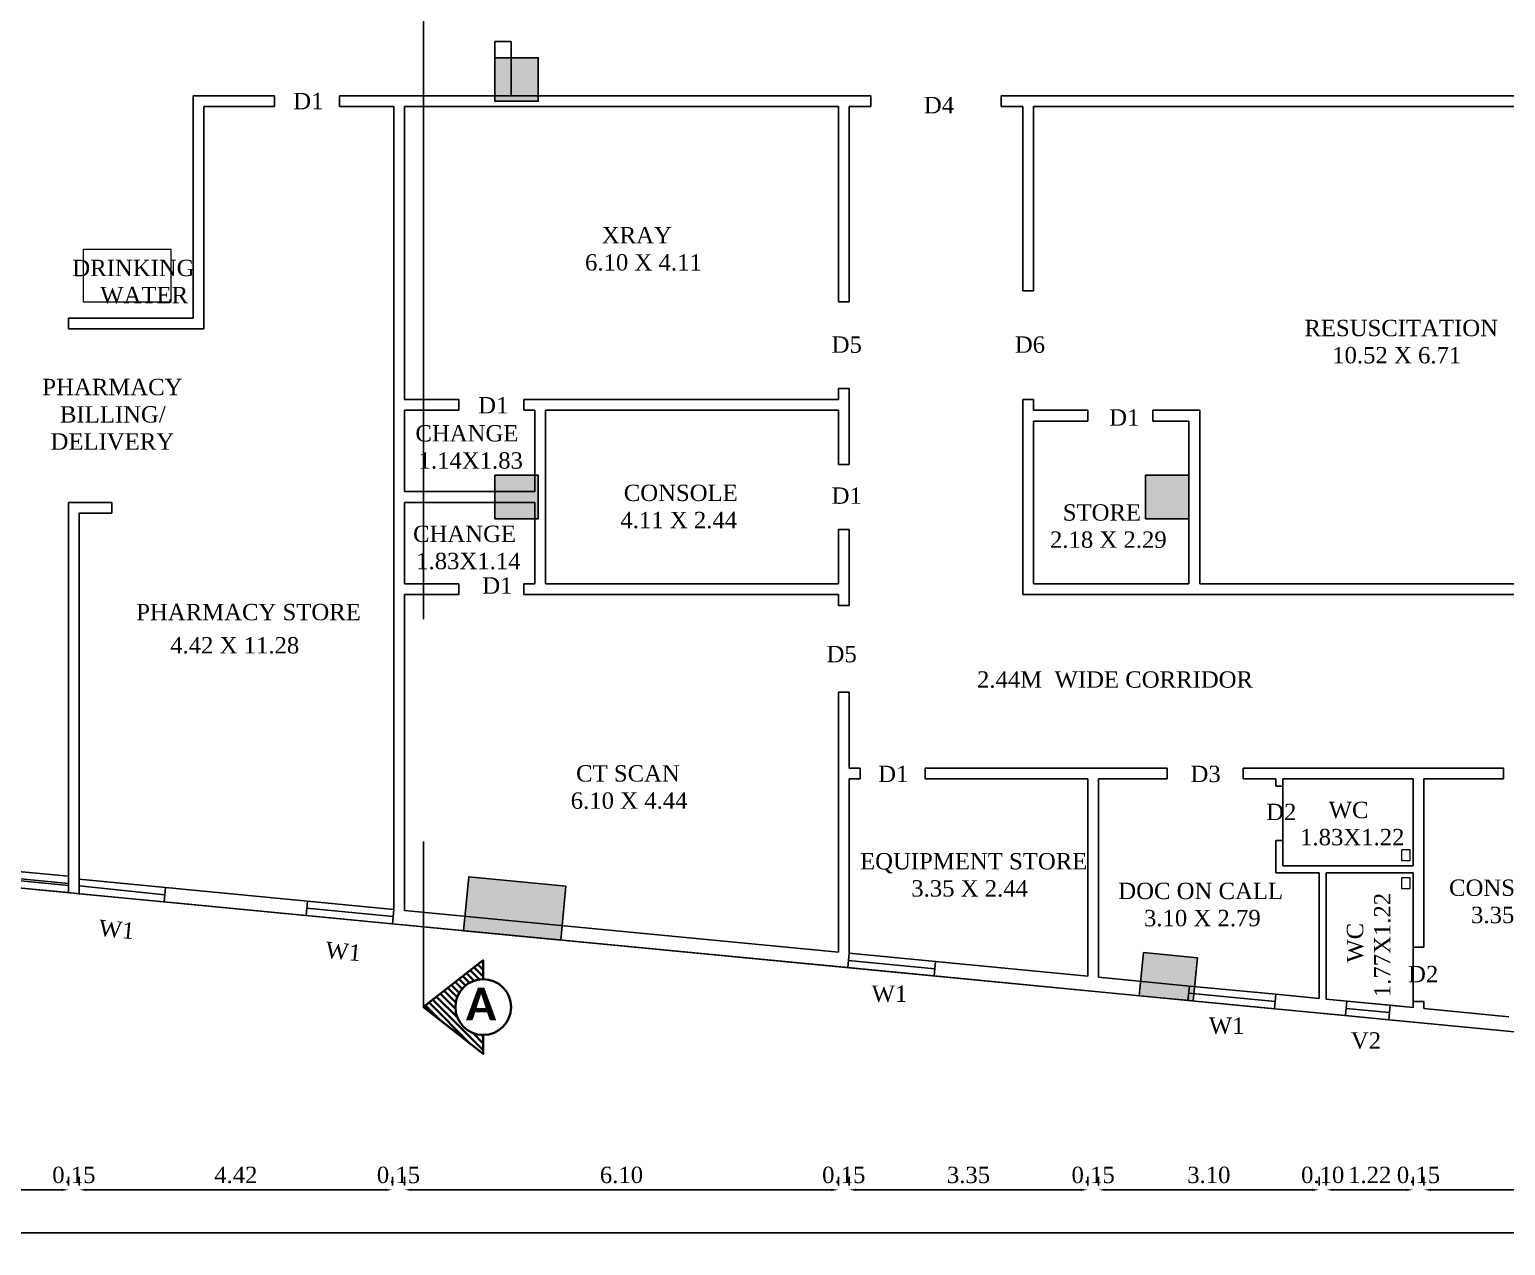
# Model space of a CAD drawing. Header units: metres. Extents: x 2754 to 3501, y 1112 to 1514.
# Drawn here: x 3029.8 to 3050.54, y 1441.48 to 1458.57 of the extents above; entities that cross this region are included whole.
import ezdxf
from ezdxf.enums import TextEntityAlignment as Align
from ezdxf.lldxf.tags import DXFTag

# ---------------------------------------------------------------- set-up
doc = ezdxf.new("R2010")
doc.units = ezdxf.units.M
doc.linetypes.add('CENTER2', pattern=[1.125, 0.75, -0.125, 0.125, -0.125])
doc.linetypes.add('CONTINULUS', pattern=[0])
for name, color, linetype in [('01-BRICK WALL', 1, 'Continuous'), ('AR-COLHATCH', 2, 'Continuous'), ('AR-COLUMN', 2, 'Continuous'), ('AR-DOOR', 2, 'Continuous'), ('AR-ELEVATION', 2, 'Continuous'), ('AR-HIDDEN', 2, 'DASHED'), ('AR-THIN', 8, 'Continuous'), ('AR-WALL', 7, 'Continuous'), ('BLK_1_FLR_0_BLT_UP_AREA', 12, 'Continuous'), ('BLK_1_FLR_0_WATER_CLOSET', 223, 'Continuous')]:
    doc.layers.add(name, color=color, linetype=linetype)
for name, color, linetype, lineweight in [('BLK_1_FLR_0_DRINKING_WATER', 7, 'Continuous', 5), ('BLK_1_FLR_0_WASH', 55, 'Continuous', 5), ('Wall', 4, 'Continuous', 35)]:
    doc.layers.add(name, color=color, linetype=linetype, lineweight=lineweight)
doc.styles.add('ANAND', font='times.ttf')
doc.styles.add('MtXpl_Calibri', font='calibrib.ttf')
tags = doc.linetypes.add('DASHED', pattern=[0.75, 0.5, -0.25]).pattern_tags.tags
tags[6:7] = [DXFTag(74, 4), DXFTag(75, 0), DXFTag(340, '0'), DXFTag(46, 1.0), DXFTag(50, 0.0), DXFTag(44, 0.0), DXFTag(45, 0.0)]
tags[4:5] = [DXFTag(74, 4), DXFTag(75, 0), DXFTag(340, '0'), DXFTag(46, 1.0), DXFTag(50, 0.0), DXFTag(44, 0.0), DXFTag(45, 0.0)]
doc.dimstyles.new('V1', dxfattribs={"dimtxt": 0.23, "dimasz": 0.1, "dimexe": 0.18, "dimexo": 0.0625, "dimgap": 0.09, "dimtad": 1, "dimzin": 0, "dimdsep": 46, "dimtxsty": 'ANAND', "dimcen": 0.09, "dimadec": 0, "dimazin": 0, "dimtfac": 1, "dimtix": 1, "dimtofl": 0, "dimtmove": 2, "dimatfit": 0, "dimfxl": 0, "dimtolj": 1, "dimtzin": 0, "dimarcsym": 0})

# ---------------------------------------------------------------- blocks, each defined once
blk = doc.blocks.new('cOLUMN')
at = {"layer": 'AR-COLHATCH'}
h = blk.add_hatch(color=256, dxfattribs=at)
h.dxf.hatch_style = 1
h.paths.add_polyline_path([(24, 24), (0, 24), (0, 0), (24, 0)])
at = {"layer": 'AR-COLUMN'}
blk.add_lwpolyline([(0, 24), (24, 24), (24, 0), (0, 0)], close=True, dxfattribs=at)
blk = doc.blocks.new('HSUH')
at = {"layer": 'AR-COLHATCH'}
h = blk.add_hatch(color=256, dxfattribs=at)
h.dxf.hatch_style = 1
h.paths.add_polyline_path([(43950.19, -14818.87), (44003.94, -14824.04), (44001.07, -14853.9), (43947.32, -14848.73)])
h = blk.add_hatch(color=256, dxfattribs=at)
h.dxf.hatch_style = 1
h.paths.add_polyline_path([(44321.16, -14884.71), (44323.46, -14860.82), (44353.33, -14863.69), (44351.03, -14887.58)])
at = {"layer": 'AR-COLUMN'}
for points in [[(44003.94, -14824.04), (43950.19, -14818.87), (43947.32, -14848.73), (44001.07, -14853.9)], [(44323.46, -14860.82), (44321.16, -14884.71), (44351.03, -14887.58), (44353.33, -14863.69)]]:
    blk.add_lwpolyline(points, close=True, dxfattribs=at)
for p in [(43964.67, -14389.77), (43964.67, -14620.77), (44324.67, -14620.77)]:
    blk.add_blockref('cOLUMN', p, dxfattribs=at)
blk = doc.blocks.new('*D712')
at = {"color": 0, "lineweight": -2}
for p, q in [((3049.399, 1442.323), (3049.399, 1442.441)), ((3052.751, 1442.323), (3052.751, 1442.441)), ((3052.651, 1442.261), (3049.499, 1442.261))]:
    blk.add_line(p, q, dxfattribs=at)
at = {"color": 0}
for points in [[(3049.499, 1442.277), (3049.499, 1442.244), (3049.399, 1442.261)], [(3052.651, 1442.277), (3052.651, 1442.244), (3052.751, 1442.261)]]:
    blk.add_solid(points, dxfattribs=at)
at = {"layer": 'Defpoints', "color": 0}
for p in [(3049.399, 1442.261), (3049.399, 1442.261), (3052.751, 1442.261)]:
    blk.add_point(p, dxfattribs=at)
at = {"color": 0, "insert": (3051.075, 1442.468), "char_height": 0.23, "attachment_point": 5, "style": 'ANAND'}
blk.add_mtext('\\A1;3.35', dxfattribs=at)
blk = doc.blocks.new('*D713')
at = {"color": 0, "lineweight": -2}
for p, q in [((3049.246, 1442.323), (3049.246, 1442.441)), ((3049.399, 1442.323), (3049.399, 1442.441)), ((3049.146, 1442.261), (3049.046, 1442.261)), ((3049.499, 1442.261), (3049.599, 1442.261))]:
    blk.add_line(p, q, dxfattribs=at)
at = {"color": 0}
for points in [[(3049.146, 1442.277), (3049.146, 1442.244), (3049.246, 1442.261)], [(3049.499, 1442.277), (3049.499, 1442.244), (3049.399, 1442.261)]]:
    blk.add_solid(points, dxfattribs=at)
at = {"layer": 'Defpoints', "color": 0}
for p in [(3049.246, 1442.261), (3049.246, 1442.261), (3049.399, 1442.261)]:
    blk.add_point(p, dxfattribs=at)
at = {"color": 0, "insert": (3049.322, 1442.468), "char_height": 0.23, "attachment_point": 5, "style": 'ANAND'}
blk.add_mtext('\\A1;0.15', dxfattribs=at)
blk = doc.blocks.new('*D714')
at = {"color": 0, "lineweight": -2}
for p, q in [((3048.027, 1442.323), (3048.027, 1442.441)), ((3049.246, 1442.323), (3049.246, 1442.441)), ((3049.146, 1442.261), (3048.127, 1442.261))]:
    blk.add_line(p, q, dxfattribs=at)
at = {"color": 0}
for points in [[(3048.127, 1442.277), (3048.127, 1442.244), (3048.027, 1442.261)], [(3049.146, 1442.277), (3049.146, 1442.244), (3049.246, 1442.261)]]:
    blk.add_solid(points, dxfattribs=at)
at = {"layer": 'Defpoints', "color": 0}
for p in [(3048.027, 1442.261), (3048.027, 1442.261), (3049.246, 1442.261)]:
    blk.add_point(p, dxfattribs=at)
at = {"color": 0, "insert": (3048.637, 1442.468), "char_height": 0.23, "attachment_point": 5, "style": 'ANAND'}
blk.add_mtext('\\A1;1.22', dxfattribs=at)
blk = doc.blocks.new('*D715')
at = {"color": 0, "lineweight": -2}
for p, q in [((3047.925, 1442.323), (3047.925, 1442.441)), ((3048.027, 1442.323), (3048.027, 1442.441)), ((3047.825, 1442.261), (3047.725, 1442.261)), ((3048.127, 1442.261), (3048.227, 1442.261))]:
    blk.add_line(p, q, dxfattribs=at)
at = {"color": 0}
for points in [[(3047.825, 1442.277), (3047.825, 1442.244), (3047.925, 1442.261)], [(3048.127, 1442.277), (3048.127, 1442.244), (3048.027, 1442.261)]]:
    blk.add_solid(points, dxfattribs=at)
at = {"layer": 'Defpoints', "color": 0}
for p in [(3047.925, 1442.261), (3047.925, 1442.261), (3048.027, 1442.261)]:
    blk.add_point(p, dxfattribs=at)
at = {"color": 0, "insert": (3047.976, 1442.468), "char_height": 0.23, "attachment_point": 5, "style": 'ANAND'}
blk.add_mtext('\\A1;0.10', dxfattribs=at)
blk = doc.blocks.new('*D716')
at = {"color": 0, "lineweight": -2}
for p, q in [((3044.827, 1442.323), (3044.827, 1442.441)), ((3047.925, 1442.323), (3047.925, 1442.441)), ((3047.825, 1442.261), (3044.927, 1442.261))]:
    blk.add_line(p, q, dxfattribs=at)
at = {"color": 0}
for points in [[(3044.927, 1442.277), (3044.927, 1442.244), (3044.827, 1442.261)], [(3047.825, 1442.277), (3047.825, 1442.244), (3047.925, 1442.261)]]:
    blk.add_solid(points, dxfattribs=at)
at = {"layer": 'Defpoints', "color": 0}
for p in [(3044.827, 1442.261), (3044.827, 1442.261), (3047.925, 1442.261)]:
    blk.add_point(p, dxfattribs=at)
at = {"color": 0, "insert": (3046.376, 1442.468), "char_height": 0.23, "attachment_point": 5, "style": 'ANAND'}
blk.add_mtext('\\A1;3.10', dxfattribs=at)
blk = doc.blocks.new('*D717')
at = {"color": 0, "lineweight": -2}
for p, q in [((3044.674, 1442.323), (3044.674, 1442.441)), ((3044.827, 1442.323), (3044.827, 1442.441)), ((3044.574, 1442.261), (3044.474, 1442.261)), ((3044.927, 1442.261), (3045.027, 1442.261))]:
    blk.add_line(p, q, dxfattribs=at)
at = {"color": 0}
for points in [[(3044.574, 1442.277), (3044.574, 1442.244), (3044.674, 1442.261)], [(3044.927, 1442.277), (3044.927, 1442.244), (3044.827, 1442.261)]]:
    blk.add_solid(points, dxfattribs=at)
at = {"layer": 'Defpoints', "color": 0}
for p in [(3044.674, 1442.261), (3044.674, 1442.261), (3044.827, 1442.261)]:
    blk.add_point(p, dxfattribs=at)
at = {"color": 0, "insert": (3044.75, 1442.468), "char_height": 0.23, "attachment_point": 5, "style": 'ANAND'}
blk.add_mtext('\\A1;0.15', dxfattribs=at)
blk = doc.blocks.new('*D718')
at = {"color": 0, "lineweight": -2}
for p, q in [((3041.321, 1442.323), (3041.321, 1442.441)), ((3044.674, 1442.323), (3044.674, 1442.441)), ((3044.574, 1442.261), (3041.421, 1442.261))]:
    blk.add_line(p, q, dxfattribs=at)
at = {"color": 0}
for points in [[(3041.421, 1442.277), (3041.421, 1442.244), (3041.321, 1442.261)], [(3044.574, 1442.277), (3044.574, 1442.244), (3044.674, 1442.261)]]:
    blk.add_solid(points, dxfattribs=at)
at = {"layer": 'Defpoints', "color": 0}
for p in [(3041.321, 1442.261), (3041.321, 1442.261), (3044.674, 1442.261)]:
    blk.add_point(p, dxfattribs=at)
at = {"color": 0, "insert": (3042.998, 1442.468), "char_height": 0.23, "attachment_point": 5, "style": 'ANAND'}
blk.add_mtext('\\A1;3.35', dxfattribs=at)
blk = doc.blocks.new('*D719')
at = {"color": 0, "lineweight": -2}
for p, q in [((3041.169, 1442.323), (3041.169, 1442.441)), ((3041.321, 1442.323), (3041.321, 1442.441)), ((3041.069, 1442.261), (3040.969, 1442.261)), ((3041.421, 1442.261), (3041.521, 1442.261))]:
    blk.add_line(p, q, dxfattribs=at)
at = {"color": 0}
for points in [[(3041.069, 1442.277), (3041.069, 1442.244), (3041.169, 1442.261)], [(3041.421, 1442.277), (3041.421, 1442.244), (3041.321, 1442.261)]]:
    blk.add_solid(points, dxfattribs=at)
at = {"layer": 'Defpoints', "color": 0}
for p in [(3041.169, 1442.261), (3041.169, 1442.261), (3041.321, 1442.261)]:
    blk.add_point(p, dxfattribs=at)
at = {"color": 0, "insert": (3041.245, 1442.468), "char_height": 0.23, "attachment_point": 5, "style": 'ANAND'}
blk.add_mtext('\\A1;0.15', dxfattribs=at)
blk = doc.blocks.new('*D720')
at = {"color": 0, "lineweight": -2}
for p, q in [((3035.073, 1442.323), (3035.073, 1442.441)), ((3041.169, 1442.323), (3041.169, 1442.441)), ((3041.069, 1442.261), (3035.173, 1442.261))]:
    blk.add_line(p, q, dxfattribs=at)
at = {"color": 0}
for points in [[(3035.173, 1442.277), (3035.173, 1442.244), (3035.073, 1442.261)], [(3041.069, 1442.277), (3041.069, 1442.244), (3041.169, 1442.261)]]:
    blk.add_solid(points, dxfattribs=at)
at = {"layer": 'Defpoints', "color": 0}
for p in [(3035.073, 1442.261), (3035.073, 1442.261), (3041.169, 1442.261)]:
    blk.add_point(p, dxfattribs=at)
at = {"color": 0, "insert": (3038.121, 1442.468), "char_height": 0.23, "attachment_point": 5, "style": 'ANAND'}
blk.add_mtext('\\A1;6.10', dxfattribs=at)
blk = doc.blocks.new('*D721')
at = {"color": 0, "lineweight": -2}
for p, q in [((3034.901, 1442.323), (3034.901, 1442.441)), ((3035.073, 1442.323), (3035.073, 1442.441)), ((3034.801, 1442.261), (3034.701, 1442.261)), ((3035.173, 1442.261), (3035.273, 1442.261))]:
    blk.add_line(p, q, dxfattribs=at)
at = {"color": 0}
for points in [[(3034.801, 1442.277), (3034.801, 1442.244), (3034.901, 1442.261)], [(3035.173, 1442.277), (3035.173, 1442.244), (3035.073, 1442.261)]]:
    blk.add_solid(points, dxfattribs=at)
at = {"layer": 'Defpoints', "color": 0}
for p in [(3034.901, 1442.261), (3034.901, 1442.261), (3035.073, 1442.261)]:
    blk.add_point(p, dxfattribs=at)
at = {"color": 0, "insert": (3034.987, 1442.468), "char_height": 0.23, "attachment_point": 5, "style": 'ANAND'}
blk.add_mtext('\\A1;0.15', dxfattribs=at)
blk = doc.blocks.new('*D722')
at = {"color": 0, "lineweight": -2}
for p, q in [((3030.501, 1442.323), (3030.501, 1442.441)), ((3034.901, 1442.323), (3034.901, 1442.441)), ((3034.801, 1442.261), (3030.601, 1442.261))]:
    blk.add_line(p, q, dxfattribs=at)
at = {"color": 0}
for points in [[(3030.601, 1442.277), (3030.601, 1442.244), (3030.501, 1442.261)], [(3034.801, 1442.277), (3034.801, 1442.244), (3034.901, 1442.261)]]:
    blk.add_solid(points, dxfattribs=at)
at = {"layer": 'Defpoints', "color": 0}
for p in [(3030.501, 1442.261), (3030.501, 1442.261), (3034.901, 1442.261)]:
    blk.add_point(p, dxfattribs=at)
at = {"color": 0, "insert": (3032.701, 1442.468), "char_height": 0.23, "attachment_point": 5, "style": 'ANAND'}
blk.add_mtext('\\A1;4.42', dxfattribs=at)
blk = doc.blocks.new('*D723')
at = {"color": 0, "lineweight": -2}
for p, q in [((3030.349, 1442.323), (3030.349, 1442.441)), ((3030.501, 1442.323), (3030.501, 1442.441)), ((3030.249, 1442.261), (3030.149, 1442.261)), ((3030.601, 1442.261), (3030.701, 1442.261))]:
    blk.add_line(p, q, dxfattribs=at)
at = {"color": 0}
for points in [[(3030.249, 1442.277), (3030.249, 1442.244), (3030.349, 1442.261)], [(3030.601, 1442.277), (3030.601, 1442.244), (3030.501, 1442.261)]]:
    blk.add_solid(points, dxfattribs=at)
at = {"layer": 'Defpoints', "color": 0}
for p in [(3030.349, 1442.261), (3030.349, 1442.261), (3030.501, 1442.261)]:
    blk.add_point(p, dxfattribs=at)
at = {"color": 0, "insert": (3030.425, 1442.468), "char_height": 0.23, "attachment_point": 5, "style": 'ANAND'}
blk.add_mtext('\\A1;0.15', dxfattribs=at)
blk = doc.blocks.new('*D724')
at = {"color": 0, "lineweight": -2}
for p, q in [((3019.229, 1442.323), (3019.229, 1442.441)), ((3030.349, 1442.323), (3030.349, 1442.441)), ((3030.249, 1442.261), (3019.329, 1442.261))]:
    blk.add_line(p, q, dxfattribs=at)
at = {"color": 0}
for points in [[(3019.329, 1442.277), (3019.329, 1442.244), (3019.229, 1442.261)], [(3030.249, 1442.277), (3030.249, 1442.244), (3030.349, 1442.261)]]:
    blk.add_solid(points, dxfattribs=at)
at = {"layer": 'Defpoints', "color": 0}
for p in [(3019.229, 1442.261), (3019.229, 1442.261), (3030.349, 1442.261)]:
    blk.add_point(p, dxfattribs=at)
at = {"color": 0, "insert": (3024.789, 1442.468), "char_height": 0.23, "attachment_point": 5, "style": 'ANAND'}
blk.add_mtext('\\A1;11.12', dxfattribs=at)
blk = doc.blocks.new('*D742')
at = {"color": 0, "lineweight": -2}
for p, q in [((3060.932, 1441.658), (2988.894, 1441.658)), ((2988.794, 1441.634), (2988.794, 1441.478)), ((3061.032, 1441.634), (3061.032, 1441.478))]:
    blk.add_line(p, q, dxfattribs=at)
at = {"color": 0}
for points in [[(2988.894, 1441.675), (2988.894, 1441.642), (2988.794, 1441.658)], [(3060.932, 1441.675), (3060.932, 1441.642), (3061.032, 1441.658)]]:
    blk.add_solid(points, dxfattribs=at)
at = {"layer": 'Defpoints', "color": 0}
for p in [(2988.794, 1441.696), (2988.794, 1441.658), (3061.032, 1441.696)]:
    blk.add_point(p, dxfattribs=at)
at = {"color": 0, "insert": (3024.913, 1441.866), "char_height": 0.23, "attachment_point": 5, "style": 'ANAND'}
blk.add_mtext('\\A1;72.24', dxfattribs=at)

msp = doc.modelspace()

# ---------------------------------------------------------------- hatches: boundary and pattern name
at = {"layer": 'Wall', "linetype": 'CONTINULUS'}
h = msp.add_hatch(dxfattribs=at)
h.set_pattern_fill('ANSI31', color=256, scale=0.531441, angle=270)
h.set_pattern_definition([(315, (-5700.24083, 11426.27837), (0.04697319186, 0.04697319186), [])])
h.paths.add_polyline_path([(3036.17809, 1444.17128), (3036.17809, 1444.437, -1), (3036.17809, 1445.22095), (3036.17809, 1445.48667), (3035.33971, 1444.83056)])

# ---------------------------------------------------------------- linework, layer by layer
at = {"linetype": 'CENTER2', "ltscale": 25}
msp.add_line((3035.33971, 1469.03142), (3035.33971, 1444.8274), dxfattribs=at)
at = {"layer": 'AR-DOOR'}
for p, q in [((3024.72992, 1447.07968), (3030.34861, 1446.53896)), ((3024.73235, 1447.10496), (3030.34861, 1446.56447)), ((3031.70487, 1446.40843), (3030.50101, 1446.53263)), ((3033.69729, 1446.21669), (3034.91088, 1446.0999)), ((3041.31168, 1445.48391), (3042.52527, 1445.36712)), ((3041.31168, 1445.48391), (3042.52527, 1445.36712)), ((3046.0925, 1445.02368), (3047.30609, 1444.90689)), ((3046.0925, 1445.02368), (3047.30609, 1444.90689)), ((3048.30757, 1444.81065), (3048.91436, 1444.75225)), ((3048.30757, 1444.81065), (3048.91436, 1444.75225))]:
    msp.add_line(p, q, dxfattribs=at)
at = {"layer": 'AR-ELEVATION'}
for p, q in [((3024.74208, 1447.2061), (3030.34861, 1446.66654)), ((3024.72019, 1446.97855), (3030.34861, 1446.43689))]:
    msp.add_line(p, q, dxfattribs=at)
at = {"layer": 'AR-HIDDEN', "ltscale": 15}
msp.add_line((3021.87153, 1447.25232), (3030.34861, 1446.43689), dxfattribs=at)
at = {"layer": 'AR-THIN'}
for p, q in [((3031.7146, 1446.50957), (3030.50101, 1446.62636)), ((3031.69514, 1446.3073), (3030.50101, 1446.42222)), ((3034.92061, 1446.20103), (3033.70702, 1446.31782)), ((3034.90115, 1445.99877), (3033.68755, 1446.11556)), ((3042.535, 1445.46825), (3041.32141, 1445.58504)), ((3042.535, 1445.46825), (3041.32141, 1445.58504)), ((3042.51554, 1445.26598), (3041.30195, 1445.38277)), ((3042.51554, 1445.26598), (3041.30195, 1445.38277)), ((3047.31581, 1445.00789), (3046.10222, 1445.12468)), ((3047.31581, 1445.00789), (3046.10222, 1445.12468)), ((3046.08275, 1444.92242), (3047.29637, 1444.80589)), ((3046.08275, 1444.92242), (3047.29637, 1444.80589)), ((3048.9241, 1444.85338), (3048.3173, 1444.91178)), ((3048.9241, 1444.85338), (3048.3173, 1444.91178)), ((3048.29784, 1444.70951), (3048.90463, 1444.65112)), ((3048.29784, 1444.70951), (3048.90463, 1444.65112))]:
    msp.add_line(p, q, dxfattribs=at)
at = {"layer": 'AR-WALL'}
for p, q in [((3036.34301, 1458.39824), (3036.34301, 1457.63624)), ((3036.34301, 1458.39824), (3036.57161, 1458.39824)), ((3036.57161, 1458.39824), (3036.57161, 1457.63624)), ((3032.10121, 1457.63624), (3032.10121, 1454.51204)), ((3032.10121, 1457.63624), (3033.24421, 1457.63624)), ((3033.24421, 1457.63624), (3033.24421, 1457.48384)), ((3034.15861, 1457.63624), (3041.62621, 1457.63624)), ((3034.15861, 1457.63624), (3034.15861, 1457.48384)), ((3041.62621, 1457.48384), (3041.62621, 1457.63624)), ((3043.45501, 1457.63624), (3054.58021, 1457.63624)), ((3043.45501, 1457.48384), (3043.45501, 1457.63624)), ((3032.25361, 1457.48384), (3032.25361, 1454.35964)), ((3032.25361, 1457.48384), (3033.24421, 1457.48384)), ((3034.15861, 1457.48384), (3034.92061, 1457.48384)), ((3034.92061, 1457.48384), (3034.92061, 1446.20103)), ((3035.07301, 1457.48384), (3035.07301, 1453.36904)), ((3035.07301, 1457.48384), (3041.16901, 1457.48384)), ((3041.16901, 1454.74064), (3041.16901, 1457.48384)), ((3041.32141, 1457.48384), (3041.62621, 1457.48384)), ((3041.32141, 1454.74064), (3041.32141, 1457.48384)), ((3043.45501, 1457.48384), (3043.75981, 1457.48384)), ((3043.75981, 1454.89304), (3043.75981, 1457.48384)), ((3043.91221, 1457.48384), (3054.42781, 1457.48384)), ((3043.91221, 1454.89304), (3043.91221, 1457.48384)), ((3041.16901, 1454.74064), (3041.32141, 1454.74064)), ((3043.75981, 1454.89304), (3043.91221, 1454.89304)), ((3030.34861, 1454.51204), (3030.34861, 1454.35964)), ((3030.34861, 1454.51204), (3032.10121, 1454.51204)), ((3030.34861, 1454.35964), (3032.25361, 1454.35964)), ((3041.16901, 1453.52144), (3041.32141, 1453.52144)), ((3041.16901, 1453.36904), (3041.16901, 1453.52144)), ((3041.32141, 1452.45464), (3041.32141, 1453.52144)), ((3035.07301, 1453.36904), (3035.83501, 1453.36904)), ((3035.83501, 1453.36904), (3035.83501, 1453.21664)), ((3036.74941, 1453.36904), (3041.16901, 1453.36904)), ((3036.74941, 1453.36904), (3036.74941, 1453.21664)), ((3043.75981, 1450.62584), (3043.75981, 1453.36904)), ((3043.75981, 1453.36904), (3043.91221, 1453.36904)), ((3043.91221, 1453.21664), (3043.91221, 1453.36904)), ((3035.07301, 1453.21664), (3035.07301, 1452.07364)), ((3035.07301, 1453.21664), (3035.83501, 1453.21664)), ((3036.74941, 1453.21664), (3036.90181, 1453.21664)), ((3036.90181, 1453.21664), (3036.90181, 1452.07364)), ((3037.05421, 1453.21664), (3037.05421, 1450.77824)), ((3037.05421, 1453.21664), (3041.16901, 1453.21664)), ((3041.16901, 1452.45464), (3041.16901, 1453.21664)), ((3043.91221, 1453.21664), (3044.67421, 1453.21664)), ((3043.91221, 1453.06424), (3044.67421, 1453.06424)), ((3043.91221, 1450.77824), (3043.91221, 1453.06424)), ((3044.67421, 1453.06424), (3044.67421, 1453.21664)), ((3045.58861, 1453.21664), (3046.24901, 1453.21664)), ((3045.58861, 1453.06424), (3045.58861, 1453.21664)), ((3045.58861, 1453.06424), (3046.09661, 1453.06424)), ((3046.09661, 1450.77824), (3046.09661, 1453.06424)), ((3046.24901, 1450.77824), (3046.24901, 1453.21664)), ((3041.16901, 1452.45464), (3041.32141, 1452.45464)), ((3036.90181, 1452.07364), (3035.07301, 1452.07364)), ((3030.34861, 1451.92124), (3030.34861, 1446.43689)), ((3030.34861, 1451.92124), (3030.95821, 1451.92124)), ((3030.95821, 1451.92124), (3030.95821, 1451.76884)), ((3035.07301, 1451.92124), (3035.07301, 1450.77824)), ((3036.90181, 1451.92124), (3035.07301, 1451.92124)), ((3036.90181, 1451.92124), (3036.90181, 1450.77824)), ((3030.50101, 1451.76884), (3030.50101, 1446.42222)), ((3030.50101, 1451.76884), (3030.95821, 1451.76884)), ((3041.16901, 1451.54024), (3041.32141, 1451.54024)), ((3041.16901, 1450.77824), (3041.16901, 1451.54024)), ((3041.32141, 1450.47344), (3041.32141, 1451.54024)), ((3035.07301, 1450.77824), (3035.83501, 1450.77824)), ((3035.07301, 1450.62584), (3035.07301, 1446.18636)), ((3035.07301, 1450.62584), (3035.83501, 1450.62584)), ((3035.83501, 1450.77824), (3035.83501, 1450.62584)), ((3036.74941, 1450.77824), (3036.74941, 1450.62584)), ((3036.74941, 1450.77824), (3036.90181, 1450.77824)), ((3036.74941, 1450.62584), (3041.16901, 1450.62584)), ((3037.05421, 1450.77824), (3041.16901, 1450.77824)), ((3041.16901, 1450.47344), (3041.16901, 1450.62584)), ((3043.75981, 1450.62584), (3054.58021, 1450.62584)), ((3043.91221, 1450.77824), (3046.09661, 1450.77824)), ((3046.24901, 1450.77824), (3054.42781, 1450.77824)), ((3041.16901, 1450.47344), (3041.32141, 1450.47344)), ((3041.16901, 1449.25424), (3041.32141, 1449.25424)), ((3041.16901, 1445.59971), (3041.16901, 1449.25424)), ((3041.32141, 1448.18744), (3041.32141, 1449.25424)), ((3041.32141, 1448.18744), (3041.47381, 1448.18744)), ((3041.47381, 1448.18744), (3041.47381, 1448.03504)), ((3042.38821, 1448.18744), (3045.79181, 1448.18744)), ((3042.38821, 1448.18744), (3042.38821, 1448.03504)), ((3045.79181, 1448.03504), (3045.79181, 1448.18744)), ((3046.85861, 1448.18744), (3050.51621, 1448.18744)), ((3046.85861, 1448.03504), (3046.85861, 1448.18744)), ((3050.51621, 1448.03504), (3050.51621, 1448.18744)), ((3041.32141, 1448.03504), (3041.47381, 1448.03504)), ((3041.32141, 1445.58504), (3041.32141, 1448.03504)), ((3042.38821, 1448.03504), (3044.67421, 1448.03504)), ((3044.67421, 1445.26238), (3044.67421, 1448.03504)), ((3044.82661, 1448.03504), (3045.79181, 1448.03504)), ((3044.82661, 1445.24771), (3044.82661, 1448.03504)), ((3046.85861, 1448.03504), (3047.31581, 1448.03504)), ((3047.31581, 1447.93344), (3047.31581, 1448.03504)), ((3047.31581, 1447.93344), (3047.41741, 1447.93344)), ((3047.41741, 1448.03504), (3049.24621, 1448.03504)), ((3047.41741, 1447.93344), (3047.41741, 1448.03504)), ((3049.24621, 1446.81584), (3049.24621, 1448.03504)), ((3049.39861, 1448.03504), (3050.51621, 1448.03504)), ((3049.39861, 1445.67132), (3049.39861, 1448.03504)), ((3047.31581, 1446.71424), (3047.31581, 1447.17144)), ((3047.31581, 1447.17144), (3047.41741, 1447.17144)), ((3047.41741, 1446.81584), (3047.41741, 1447.17144)), ((3047.31581, 1446.71424), (3047.92541, 1446.71424)), ((3047.41741, 1446.81584), (3049.24621, 1446.81584)), ((3047.92541, 1444.94949), (3047.92541, 1446.71424)), ((3048.02701, 1446.71424), (3049.24621, 1446.71424)), ((3048.02701, 1444.93972), (3048.02701, 1446.71424)), ((3049.24621, 1445.67132), (3049.24621, 1446.71424)), ((3031.7146, 1446.50957), (3031.69514, 1446.3073)), ((3033.70702, 1446.31782), (3031.7146, 1446.50957)), ((3033.68755, 1446.11556), (3031.69514, 1446.3073)), ((3033.70702, 1446.31782), (3033.68755, 1446.11556)), ((3034.92061, 1446.20103), (3034.90115, 1445.99877)), ((3041.16901, 1445.59971), (3035.07301, 1446.18636)), ((3041.30195, 1445.38277), (3034.90115, 1445.99877)), ((3049.39861, 1445.67132), (3049.24621, 1445.67132)), ((3041.32141, 1445.58504), (3041.30195, 1445.38277)), ((3042.535, 1445.46825), (3042.51554, 1445.26598)), ((3044.67421, 1445.26238), (3042.535, 1445.46825)), ((3046.08278, 1444.92268), (3042.51554, 1445.26598)), ((3046.10224, 1445.12495), (3044.82661, 1445.24771)), ((3046.10224, 1445.12495), (3046.08275, 1444.92242)), ((3047.31581, 1445.00789), (3047.29635, 1444.80562)), ((3047.92541, 1444.94949), (3047.31581, 1445.00816)), ((3048.29784, 1444.70951), (3047.29637, 1444.80589)), ((3048.3173, 1444.91178), (3048.02701, 1444.93972)), ((3048.3173, 1444.91178), (3048.29784, 1444.70951)), ((3048.9241, 1444.85338), (3048.90463, 1444.65112)), ((3049.24621, 1444.82238), (3048.9241, 1444.85338)), ((3049.24621, 1444.82238), (3049.24621, 1444.90932)), ((3049.39861, 1444.90932), (3049.24621, 1444.90932)), ((3049.39861, 1444.80772), (3049.39861, 1444.90932)), ((3050.59298, 1444.69278), (3049.39861, 1444.80772)), ((3050.57352, 1444.49051), (3048.90463, 1444.65112))]:
    msp.add_line(p, q, dxfattribs=at)
at = {"layer": 'AR-WALL', "ltscale": 7}
msp.add_line((3030.50101, 1446.42222), (3030.34861, 1446.43689), dxfattribs=at)
at = {"layer": 'BLK_1_FLR_0_BLT_UP_AREA', "color": 12}
msp.add_lwpolyline([(2988.79421, 1468.20264), (3061.03181, 1468.20264), (3061.03181, 1443.48404), (2988.79421, 1450.43594)], close=True, dxfattribs=at)
at = {"layer": 'BLK_1_FLR_0_DRINKING_WATER'}
msp.add_lwpolyline([(3030.56039, 1454.73441), (3030.56039, 1455.47936), (3031.78654, 1455.47936), (3031.78654, 1454.73441)], close=True, dxfattribs=at)
at = {"layer": 'BLK_1_FLR_0_WASH', "color": 60}
for points in [[(3049.08423, 1447.03793), (3049.08423, 1446.88793), (3049.20673, 1446.88793), (3049.20673, 1447.03793)], [(3049.08423, 1446.64532), (3049.08423, 1446.49532), (3049.20673, 1446.49532), (3049.20673, 1446.64532)]]:
    msp.add_lwpolyline(points, close=True, dxfattribs=at)
at = {"layer": 'BLK_1_FLR_0_WATER_CLOSET', "color": 1}
for points in [[(3047.41741, 1446.81584), (3049.24621, 1446.81584), (3049.24621, 1448.03504), (3047.41741, 1448.03504)], [(3048.02701, 1446.71424), (3049.24621, 1446.71424), (3049.24621, 1444.82238), (3048.02701, 1444.93972)]]:
    msp.add_lwpolyline(points, close=True, dxfattribs=at)
at = {"layer": 'Wall', "linetype": 'CONTINULUS'}
for p, q in [((3036.17809, 1445.48667, 4.22718), (3035.33971, 1444.83056)), ((3036.17809, 1444.17128, 4.22718), (3035.33971, 1444.8274))]:
    msp.add_line(p, q, dxfattribs=at)
at = {"layer": 'Wall', "linetype": 'CONTINULUS', "elevation": 4.22718}
msp.add_lwpolyline([(3036.17809, 1445.22095), (3036.17809, 1445.48667), (3035.33971, 1444.83056), (3036.17809, 1444.17128), (3036.17809, 1444.437, -0.41421356)], format="xyb", dxfattribs=at)
at = {"layer": 'Wall', "linetype": 'CONTINULUS'}
msp.add_circle((3036.17809, 1444.82898, 4.22718), 0.39197, dxfattribs=at)

# ---------------------------------------------------------------- block references
at = {"layer": 'AR-HIDDEN', "xscale": 0.0254, "yscale": 0.0254, "zscale": 0.0254}
msp.add_blockref('HSUH', (1919.6403, 1823.06014), dxfattribs=at)

# ---------------------------------------------------------------- texts
at = {"style": 'ANAND'}
for s, p in [('D1', (3033.5073, 1457.44649)), ('D4', (3042.37099, 1457.38963)), ('XRAY', (3037.84489, 1455.5615)), ('6.10 X 4.11', (3037.60869, 1455.17957)), ('DRINKING', (3030.40311, 1455.10068)), ('WATER', (3030.79544, 1454.71968)), ('RESUSCITATION', (3047.71868, 1454.25713)), ('D5', (3041.07541, 1454.02415)), ('D6', (3043.64944, 1454.02415)), ('10.52 X 6.71', (3048.10953, 1453.8752)), ('PHARMACY', (3029.98204, 1453.42812)), ('BILLING/', (3030.22966, 1453.04322)), ('D1', (3036.10691, 1453.1717)), ('D1', (3044.97523, 1452.99921)), ('DELIVERY', (3030.0972, 1452.66222)), ('CHANGE', (3035.2253, 1452.77751)), ('1.14X1.83', (3035.26896, 1452.39558)), ('CONSOLE', (3038.15332, 1451.9405)), ('D1', (3041.07541, 1451.90157)), ('STORE', (3044.32355, 1451.66491)), ('4.11 X 2.44', (3038.10576, 1451.55856)), ('CHANGE', (3035.19222, 1451.36459)), ('2.18 X 2.29', (3044.14305, 1451.28297)), ('1.83X1.14', (3035.23588, 1450.98265)), ('D1', (3036.16517, 1450.63827)), ('PHARMACY STORE', (3031.30193, 1450.2648)), ('4.42 X 11.28', (3031.77843, 1449.79894)), ('D5', (3041.0039, 1449.67446)), ('2.44M  WIDE CORRIDOR', (3043.11725, 1449.31716)), ('CT SCAN', (3037.48302, 1447.99782)), ('D1', (3041.72861, 1447.99062)), ('D3', (3046.11847, 1447.99062)), ('6.10 X 4.44', (3037.40809, 1447.61588)), ('D2', (3047.18133, 1447.45627)), ('WC', (3048.06002, 1447.4844)), ('1.83X1.22', (3047.65828, 1447.10246)), ('EQUIPMENT STORE', (3041.47399, 1446.76355)), ('3.35 X 2.44', (3042.19394, 1446.38162)), ('DOC ON CALL', (3045.10343, 1446.34631)), ('CONSULTATION', (3049.75161, 1446.39111)), ('3.35 X 3.23', (3050.0614, 1446.0086)), ('3.10 X 2.79', (3045.4645, 1445.96438)), ('D2', (3049.17556, 1445.17738))]:
    msp.add_text(s, height=0.23, dxfattribs=at).set_placement(p)
for s, p in [('1.77X1.22', (3048.92776, 1444.96803)), ('WC', (3048.54582, 1445.453))]:
    msp.add_text(s, height=0.23, rotation=90, dxfattribs=at).set_placement(p)
for p in [(3031.02494, 1445.91809), (3034.21126, 1445.60917)]:
    msp.add_text('W1', height=0.23, rotation=354.502976, dxfattribs=at).set_placement(p, align=Align.MIDDLE)
for s, p in [('W1', (3041.8874, 1445.01504)), ('W1', (3046.62655, 1444.56599)), ('V2', (3048.58423, 1444.3581))]:
    msp.add_text(s, height=0.23, dxfattribs=at).set_placement(p, align=Align.MIDDLE)
at = {"layer": '01-BRICK WALL', "style": 'MtXpl_Calibri'}
msp.add_text('A', height=0.45563, dxfattribs=at).set_placement((3035.93505, 1444.64395, 4.65884))

# ---------------------------------------------------------------- dimensions: what is measured, and where the dimension line sits
at = {"color": 6}
for base, p1, p2, picture, middle in [((3019.22861, 1442.26081), (3030.34861, 1442.26081), (3019.22861, 1442.26081), '*D724', (3024.78861, 1442.46813)), ((3030.34861, 1442.26081), (3030.50101, 1442.26081), (3030.34861, 1442.26081), '*D723', (3030.42481, 1442.46813)), ((3035.07301, 1442.26081), (3041.16901, 1442.26081), (3035.07301, 1442.26081), '*D720', (3038.12101, 1442.46813)), ((3041.16901, 1442.26081), (3041.32141, 1442.26081), (3041.16901, 1442.26081), '*D719', (3041.24521, 1442.46813)), ((3041.32141, 1442.26081), (3044.67421, 1442.26081), (3041.32141, 1442.26081), '*D718', (3042.99781, 1442.46813)), ((3044.67421, 1442.26081), (3044.82661, 1442.26081), (3044.67421, 1442.26081), '*D717', (3044.75041, 1442.46813)), ((3044.82661, 1442.26081), (3047.92541, 1442.26081), (3044.82661, 1442.26081), '*D716', (3046.37601, 1442.46813)), ((3047.92541, 1442.26081), (3048.02701, 1442.26081), (3047.92541, 1442.26081), '*D715', (3047.97621, 1442.46813)), ((3048.02701, 1442.26081), (3049.24621, 1442.26081), (3048.02701, 1442.26081), '*D714', (3048.63661, 1442.46813)), ((3049.24621, 1442.26081), (3049.39861, 1442.26081), (3049.24621, 1442.26081), '*D713', (3049.32241, 1442.46813)), ((3049.39861, 1442.26081), (3052.75141, 1442.26081), (3049.39861, 1442.26081), '*D712', (3051.07501, 1442.46813))]:
    dim = msp.add_linear_dim(base=base, p1=p1, p2=p2, dimstyle='V1', dxfattribs=at)
    dim.commit()
    dim.dimension.update_dxf_attribs({"geometry": picture, "text_midpoint": middle})
for base, p1, p2, text, picture, middle in [((3030.50101, 1442.26081), (3034.90116, 1442.26081), (3030.50101, 1442.26081), '4.42', '*D722', (3032.70109, 1442.46813)), ((3034.90116, 1442.26081), (3035.07301, 1442.26081), (3034.90116, 1442.26081), '0.15', '*D721', (3034.98709, 1442.46813))]:
    dim = msp.add_linear_dim(base=base, p1=p1, p2=p2, text=text, dimstyle='V1', dxfattribs=at)
    dim.commit()
    dim.dimension.update_dxf_attribs({"geometry": picture, "text_midpoint": middle})
dim = msp.add_aligned_dim(p1=(3061.03181, 1441.69627), p2=(2988.79421, 1441.69627), distance=0.03792, dimstyle='V1', dxfattribs=at)
dim.commit()
dim.dimension.update_dxf_attribs({"geometry": '*D742', "text_midpoint": (3024.91301, 1441.86567)})

doc.saveas('drawing.dxf')
